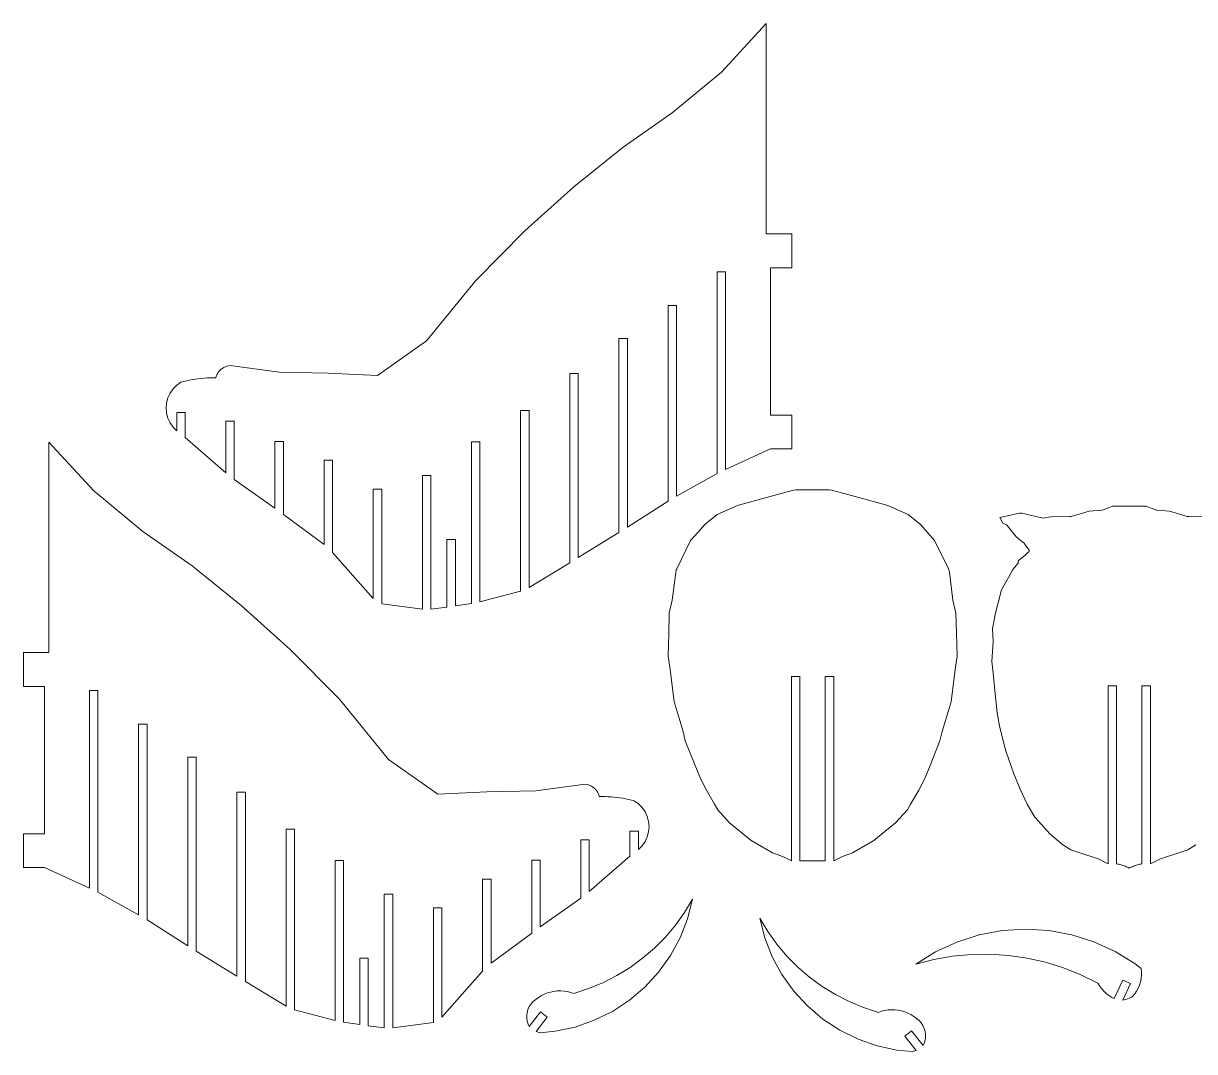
# Model space of a CAD drawing. Header units: millimetres. Extents: x -127 to 116, y -45 to 76.
# Drawn here: x -127.5 to -47.9, y 6.1 to 76 of the extents above; entities that cross this region are included whole.
import ezdxf

# ---------------------------------------------------------------- set-up
doc = ezdxf.new("R2010")
doc.units = ezdxf.units.MM
doc.header["$MEASUREMENT"] = 0

msp = doc.modelspace()

# ---------------------------------------------------------------- linework, layer by layer
at = {"lineweight": 5}
for points in [[(-80.0204, 72.6728), (-80.0204, 72.6728), (-76.969, 75.9891), (-76.969, 75.9891), (-76.969, 75.9891), (-76.969, 75.9891), (-76.969, 61.6858), (-76.969, 61.6858)], [(-76.3931, 61.6858), (-76.3931, 61.6858), (-75.2414, 61.6858), (-75.2414, 61.6858), (-75.2414, 61.6858), (-75.2414, 61.6858), (-75.2414, 59.3824), (-75.2414, 59.3824)], [(-80.3084, 45.3936), (-80.3084, 45.3936), (-83.0719, 43.8708), (-83.0719, 43.8708), (-83.0719, 43.8708), (-83.0719, 43.8708), (-83.0719, 56.8177), (-83.0719, 56.8177)], [(-83.6478, 43.5281), (-83.6478, 43.5281), (-86.4114, 41.7622), (-86.4114, 41.7622), (-86.4114, 41.7622), (-86.4114, 41.7622), (-86.4114, 54.5771), (-86.4114, 54.5771)], [(-113.5277, 52.7236), (-113.5277, 52.7236), (-113.4149, 52.7393), (-113.4149, 52.7393), (-113.4149, 52.7393), (-113.4149, 52.7393), (-110.0754, 52.2989), (-110.0754, 52.2989)], [(-114.7787, 51.8993), (-114.7787, 51.8993), (-114.5786, 51.9012), (-114.5786, 51.9012), (-114.5786, 51.9012), (-114.5786, 51.9012), (-114.3783, 51.898), (-114.3783, 51.898)], [(-86.9872, 41.4005), (-86.9872, 41.4005), (-89.7508, 39.6946), (-89.7508, 39.6946), (-89.7508, 39.6946), (-89.7508, 39.6946), (-89.7508, 52.2009), (-89.7508, 52.2009)], [(-90.3267, 39.3414), (-90.3267, 39.3414), (-93.0902, 37.6571), (-93.0902, 37.6571), (-93.0902, 37.6571), (-93.0902, 37.6571), (-93.0902, 49.6898), (-93.0902, 49.6898)], [(-76.681, 49.3731), (-76.681, 49.3731), (-75.2414, 49.3731), (-75.2414, 49.3731), (-75.2414, 49.3731), (-75.2414, 49.3731), (-75.2414, 47.0696), (-75.2414, 47.0696)], [(-117.0422, 48.3093), (-117.0422, 48.3093), (-117.2907, 48.5587), (-117.2907, 48.5587), (-117.2907, 48.5587), (-117.2907, 48.5587), (-117.4922, 48.8476), (-117.4922, 48.8476)], [(-113.7028, 48.9692), (-113.7028, 48.9692), (-113.7028, 45.4498), (-113.7028, 45.4498), (-113.7028, 45.4498), (-113.7028, 45.4498), (-116.4664, 47.8559), (-116.4664, 47.8559)], [(-122.6789, 44.2196), (-122.6789, 44.2196), (-125.7305, 47.536), (-125.7305, 47.536), (-125.7305, 47.536), (-125.7305, 47.536), (-125.7305, 33.2327), (-125.7305, 33.2327)], [(-110.3633, 47.5665), (-110.3633, 47.5665), (-110.3633, 43.0379), (-110.3633, 43.0379), (-110.3633, 43.0379), (-110.3633, 43.0379), (-113.127, 44.9953), (-113.127, 44.9953)], [(-93.6662, 37.4053), (-93.6662, 37.4053), (-96.4297, 36.6733), (-96.4297, 36.6733), (-96.4297, 36.6733), (-96.4297, 36.6733), (-96.4297, 47.5527), (-96.4297, 47.5527)], [(-107.0239, 46.2967), (-107.0239, 46.2967), (-107.0239, 40.5754), (-107.0239, 40.5754), (-107.0239, 40.5754), (-107.0239, 40.5754), (-109.7876, 42.6209), (-109.7876, 42.6209)], [(-103.6845, 44.3294), (-103.6845, 44.3294), (-103.6845, 36.9152), (-103.6845, 36.9152), (-103.6845, 36.9152), (-103.6845, 36.9152), (-106.448, 40.037), (-106.448, 40.037)], [(-100.345, 36.1788), (-100.345, 36.1788), (-103.1086, 36.551), (-103.1086, 36.551), (-103.1086, 36.551), (-103.1086, 36.551), (-103.1086, 44.3294), (-103.1086, 44.3294)], [(-60.8972, 42.0339), (-60.8972, 42.0339), (-61.1029, 42.4195), (-61.1029, 42.4195), (-61.1029, 42.4195), (-61.1029, 42.4195), (-59.7642, 42.709), (-59.7642, 42.709)], [(-98.6753, 40.9055), (-98.6753, 40.9055), (-98.6753, 36.329), (-98.6753, 36.329), (-98.6753, 36.329), (-98.6753, 36.329), (-99.7692, 36.1793), (-99.7692, 36.1793)], [(-98.0994, 40.9055), (-98.0994, 40.9055), (-98.3874, 40.9055), (-98.3874, 40.9055), (-98.3874, 40.9055), (-98.3874, 40.9055), (-98.6753, 40.9055), (-98.6753, 40.9055)], [(-97.0056, 36.5576), (-97.0056, 36.5576), (-98.0994, 36.4077), (-98.0994, 36.4077), (-98.0994, 36.4077), (-98.0994, 36.4077), (-98.0994, 40.9055), (-98.0994, 40.9055)], [(-64.0808, 35.9176), (-64.0808, 35.9176), (-64.0433, 34.5179), (-64.0433, 34.5179), (-64.0433, 34.5179), (-64.0433, 34.5179), (-64.002, 32.9771), (-64.002, 32.9771)], [(-61.5427, 33.9574), (-61.5427, 33.9574), (-61.5869, 34.8668), (-61.5869, 34.8668), (-61.5869, 34.8668), (-61.5869, 34.8668), (-61.384, 35.9205), (-61.384, 35.9205)], [(-83.5244, 32.2493), (-83.5244, 32.2493), (-83.641, 32.9771), (-83.641, 32.9771), (-83.641, 32.9771), (-83.641, 32.9771), (-83.5997, 34.5179), (-83.5997, 34.5179)], [(-61.5503, 31.8634), (-61.5503, 31.8634), (-61.6332, 32.6358), (-61.6332, 32.6358), (-61.6332, 32.6358), (-61.6332, 32.6358), (-61.5427, 33.9574), (-61.5427, 33.9574)], [(-126.3063, 33.2327), (-126.3063, 33.2327), (-127.458, 33.2327), (-127.458, 33.2327), (-127.458, 33.2327), (-127.458, 33.2327), (-127.458, 30.9291), (-127.458, 30.9291)], [(-122.391, 16.9405), (-122.391, 16.9405), (-119.6273, 15.4177), (-119.6273, 15.4177), (-119.6273, 15.4177), (-119.6273, 15.4177), (-119.6275, 28.3645), (-119.6275, 28.3645)], [(-119.0516, 15.075), (-119.0516, 15.075), (-116.2881, 13.3091), (-116.2881, 13.3091), (-116.2881, 13.3091), (-116.2881, 13.3091), (-116.2881, 26.124), (-116.2881, 26.124)], [(-89.1716, 24.2703), (-89.1716, 24.2703), (-89.2846, 24.2862), (-89.2846, 24.2862), (-89.2846, 24.2862), (-89.2846, 24.2862), (-92.624, 23.8458), (-92.624, 23.8458)], [(-115.7121, 12.9474), (-115.7121, 12.9474), (-112.9485, 11.2415), (-112.9485, 11.2415), (-112.9485, 11.2415), (-112.9485, 11.2415), (-112.9486, 23.7477), (-112.9486, 23.7477)], [(-87.9206, 23.4462), (-87.9206, 23.4462), (-88.1209, 23.4481), (-88.1209, 23.4481), (-88.1209, 23.4481), (-88.1209, 23.4481), (-88.321, 23.4448), (-88.321, 23.4448)], [(-126.0183, 20.9198), (-126.0183, 20.9198), (-127.458, 20.9198), (-127.458, 20.9198), (-127.458, 20.9198), (-127.458, 20.9198), (-127.458, 18.6164), (-127.458, 18.6164)], [(-112.3726, 10.8883), (-112.3726, 10.8883), (-109.6091, 9.204), (-109.6091, 9.204), (-109.6091, 9.204), (-109.6091, 9.204), (-109.6091, 21.2367), (-109.6091, 21.2367)], [(-88.9966, 20.5161), (-88.9966, 20.5161), (-88.9966, 16.9967), (-88.9966, 16.9967), (-88.9966, 16.9967), (-88.9966, 16.9967), (-86.233, 19.4028), (-86.233, 19.4028)], [(-85.6572, 19.8561), (-85.6572, 19.8561), (-85.4087, 20.1056), (-85.4087, 20.1056), (-85.4087, 20.1056), (-85.4087, 20.1056), (-85.2073, 20.3945), (-85.2073, 20.3945)], [(-92.336, 19.1133), (-92.336, 19.1133), (-92.336, 14.5848), (-92.336, 14.5848), (-92.336, 14.5848), (-92.336, 14.5848), (-89.5725, 16.542), (-89.5725, 16.542)], [(-109.0332, 8.9522), (-109.0332, 8.9522), (-106.2697, 8.2202), (-106.2697, 8.2202), (-106.2697, 8.2202), (-106.2697, 8.2202), (-106.2697, 19.0996), (-106.2697, 19.0996)], [(-95.6755, 17.8436), (-95.6755, 17.8436), (-95.6754, 12.1222), (-95.6754, 12.1222), (-95.6754, 12.1222), (-95.6754, 12.1222), (-92.9119, 14.1677), (-92.9119, 14.1677)], [(-82.3254, 15.1278), (-82.3254, 15.1278), (-81.9815, 16.4624), (-81.9815, 16.4624), (-81.9815, 16.4624), (-81.9815, 16.4624), (-82.5289, 15.5586), (-82.5289, 15.5586)], [(-102.3544, 7.7255), (-102.3544, 7.7255), (-99.5907, 8.0979), (-99.5907, 8.0979), (-99.5907, 8.0979), (-99.5907, 8.0979), (-99.5907, 15.8763), (-99.5907, 15.8763)], [(-99.015, 15.8763), (-99.015, 15.8763), (-99.015, 8.462), (-99.015, 8.462), (-99.015, 8.462), (-99.015, 8.462), (-96.2513, 11.5839), (-96.2513, 11.5839)], [(-77.0709, 13.8437), (-77.0709, 13.8437), (-77.4148, 15.1785), (-77.4148, 15.1785), (-77.4148, 15.1785), (-77.4148, 15.1785), (-76.8674, 14.2747), (-76.8674, 14.2747)], [(-60.9439, 14.333), (-60.9439, 14.333), (-62.505, 14.039), (-62.505, 14.039), (-62.505, 14.039), (-62.505, 14.039), (-64.0184, 13.5561), (-64.0184, 13.5561)], [(-105.6938, 8.1043), (-105.6938, 8.1043), (-104.5999, 7.9546), (-104.5999, 7.9546), (-104.5999, 7.9546), (-104.5999, 7.9546), (-104.5999, 12.4524), (-104.5999, 12.4524)], [(-104.5999, 12.4524), (-104.5999, 12.4524), (-104.312, 12.4524), (-104.312, 12.4524), (-104.312, 12.4524), (-104.312, 12.4524), (-104.0241, 12.4524), (-104.0241, 12.4524)], [(-104.0241, 12.4524), (-104.0241, 12.4524), (-104.0241, 7.8759), (-104.0241, 7.8759), (-104.0241, 7.8759), (-104.0241, 7.8759), (-102.9302, 7.7262), (-102.9302, 7.7262)], [(-91.4, 10.2079), (-91.4, 10.2079), (-91.6243, 10.1621), (-91.6243, 10.1621), (-91.6243, 10.1621), (-91.6243, 10.1621), (-91.844, 10.0965), (-91.844, 10.0965)], [(-53.4925, 9.7949), (-53.4925, 9.7949), (-53.3826, 9.7359), (-53.3826, 9.7359), (-53.3826, 9.7359), (-53.3826, 9.7359), (-53.3249, 9.7119), (-53.3249, 9.7119)], [(-52.653, 9.6282), (-52.653, 9.6282), (-52.5307, 9.6529), (-52.5307, 9.6529), (-52.5307, 9.6529), (-52.5307, 9.6529), (-52.4115, 9.6894), (-52.4115, 9.6894)], [(-93.1302, 7.9064), (-93.1302, 7.9064), (-93.0807, 7.8153), (-93.0807, 7.8153), (-93.0807, 7.8153), (-93.0807, 7.8153), (-92.3059, 8.8092), (-92.3059, 8.8092)], [(-67.9965, 8.9241), (-67.9965, 8.9241), (-67.772, 8.8781), (-67.772, 8.8781), (-67.772, 8.8781), (-67.772, 8.8781), (-67.5525, 8.8126), (-67.5525, 8.8126)], [(-91.3101, 7.4936), (-91.3101, 7.4936), (-89.9629, 7.7848), (-89.9629, 7.7848), (-89.9629, 7.7848), (-89.9629, 7.7848), (-88.6616, 8.2389), (-88.6616, 8.2389)], [(-66.2659, 6.6225), (-66.2659, 6.6225), (-66.3156, 6.5314), (-66.3156, 6.5314), (-66.3156, 6.5314), (-66.3156, 6.5314), (-67.0904, 7.5253), (-67.0904, 7.5253)], [(-68.0862, 6.2096), (-68.0862, 6.2096), (-69.4335, 6.5009), (-69.4335, 6.5009), (-69.4335, 6.5009), (-69.4335, 6.5009), (-70.7348, 6.9549), (-70.7348, 6.9549)]]:
    msp.add_open_spline(points, degree=3, knots=[0, 0, 0, 0, 0.5, 0.5, 0.5, 0.5, 1, 1, 1, 1], dxfattribs=at)
for points in [[(-83.3598, 69.9232), (-83.3598, 69.9232), (-80.0204, 72.6728), (-80.0204, 72.6728)], [(-86.6993, 67.5761), (-86.6993, 67.5761), (-83.3598, 69.9232), (-83.3598, 69.9232)], [(-90.0388, 64.8849), (-90.0388, 64.8849), (-86.6993, 67.5761), (-86.6993, 67.5761)], [(-93.3782, 61.8979), (-93.3782, 61.8979), (-90.0388, 64.8849), (-90.0388, 64.8849)], [(-96.7176, 58.5085), (-96.7176, 58.5085), (-93.3782, 61.8979), (-93.3782, 61.8979)], [(-76.969, 61.6858), (-76.969, 61.6858), (-76.3931, 61.6858), (-76.3931, 61.6858)], [(-79.7325, 59.1126), (-79.7325, 59.1126), (-80.3084, 59.1126), (-80.3084, 59.1126)], [(-80.3084, 59.1126), (-80.3084, 59.1126), (-80.3084, 45.3936), (-80.3084, 45.3936)], [(-79.7325, 45.6831), (-79.7325, 45.6831), (-79.7325, 59.1126), (-79.7325, 59.1126)], [(-76.681, 59.3824), (-76.681, 59.3824), (-76.681, 49.3731), (-76.681, 49.3731)], [(-75.2414, 59.3824), (-75.2414, 59.3824), (-76.681, 59.3824), (-76.681, 59.3824)], [(-100.057, 54.4077), (-100.057, 54.4077), (-96.7176, 58.5085), (-96.7176, 58.5085)], [(-83.0719, 56.8177), (-83.0719, 56.8177), (-83.6478, 56.8177), (-83.6478, 56.8177)], [(-83.6478, 56.8177), (-83.6478, 56.8177), (-83.6478, 43.5281), (-83.6478, 43.5281)], [(-103.3966, 52.0689), (-103.3966, 52.0689), (-100.057, 54.4077), (-100.057, 54.4077)], [(-86.4114, 54.5771), (-86.4114, 54.5771), (-86.9872, 54.5771), (-86.9872, 54.5771)], [(-86.9872, 54.5771), (-86.9872, 54.5771), (-86.9872, 41.4005), (-86.9872, 41.4005)], [(-114.0338, 52.4758), (-114.0338, 52.4758), (-113.9442, 52.5461), (-113.9442, 52.5461)], [(-113.9442, 52.5461), (-113.9442, 52.5461), (-113.8475, 52.6066), (-113.8475, 52.6066)], [(-113.8475, 52.6066), (-113.8475, 52.6066), (-113.7452, 52.6568), (-113.7452, 52.6568)], [(-113.7452, 52.6568), (-113.7452, 52.6568), (-113.6382, 52.6959), (-113.6382, 52.6959)], [(-113.6382, 52.6959), (-113.6382, 52.6959), (-113.5277, 52.7236), (-113.5277, 52.7236)], [(-116.3659, 51.7061), (-116.3659, 51.7061), (-116.1701, 51.7474), (-116.1701, 51.7474)], [(-116.1701, 51.7474), (-116.1701, 51.7474), (-115.9733, 51.7839), (-115.9733, 51.7839)], [(-115.9733, 51.7839), (-115.9733, 51.7839), (-115.7755, 51.8155), (-115.7755, 51.8155)], [(-115.7755, 51.8155), (-115.7755, 51.8155), (-115.5772, 51.8421), (-115.5772, 51.8421)], [(-115.5772, 51.8421), (-115.5772, 51.8421), (-115.3782, 51.8639), (-115.3782, 51.8639)], [(-115.3782, 51.8639), (-115.3782, 51.8639), (-115.1787, 51.8806), (-115.1787, 51.8806)], [(-115.1787, 51.8806), (-115.1787, 51.8806), (-114.9788, 51.8925), (-114.9788, 51.8925)], [(-114.9788, 51.8925), (-114.9788, 51.8925), (-114.7787, 51.8993), (-114.7787, 51.8993)], [(-114.3783, 51.898), (-114.3783, 51.898), (-114.3475, 52.0077), (-114.3475, 52.0077)], [(-114.3475, 52.0077), (-114.3475, 52.0077), (-114.3051, 52.1135), (-114.3051, 52.1135)], [(-114.3051, 52.1135), (-114.3051, 52.1135), (-114.2521, 52.2142), (-114.2521, 52.2142)], [(-114.2521, 52.2142), (-114.2521, 52.2142), (-114.1886, 52.309), (-114.1886, 52.309)], [(-114.1886, 52.309), (-114.1886, 52.309), (-114.1156, 52.3964), (-114.1156, 52.3964)], [(-114.1156, 52.3964), (-114.1156, 52.3964), (-114.0338, 52.4758), (-114.0338, 52.4758)], [(-110.0754, 52.2989), (-110.0754, 52.2989), (-106.736, 52.2311), (-106.736, 52.2311)], [(-106.736, 52.2311), (-106.736, 52.2311), (-103.3966, 52.0689), (-103.3966, 52.0689)], [(-90.3266, 52.2009), (-90.3266, 52.2009), (-90.3267, 39.3414), (-90.3267, 39.3414)], [(-89.7508, 52.2009), (-89.7508, 52.2009), (-90.3266, 52.2009), (-90.3266, 52.2009)], [(-117.4922, 50.8679), (-117.4922, 50.8679), (-117.2907, 51.1566), (-117.2907, 51.1566)], [(-117.2907, 51.1566), (-117.2907, 51.1566), (-117.0422, 51.406), (-117.0422, 51.406)], [(-117.0422, 51.406), (-117.0422, 51.406), (-116.7543, 51.6088), (-116.7543, 51.6088)], [(-116.7543, 51.6088), (-116.7543, 51.6088), (-116.5606, 51.6598), (-116.5606, 51.6598)], [(-116.5606, 51.6598), (-116.5606, 51.6598), (-116.3659, 51.7061), (-116.3659, 51.7061)], [(-117.762, 49.8578), (-117.762, 49.8578), (-117.7315, 50.2085), (-117.7315, 50.2085)], [(-117.7315, 50.2085), (-117.7315, 50.2085), (-117.6405, 50.5486), (-117.6405, 50.5486)], [(-117.6405, 50.5486), (-117.6405, 50.5486), (-117.4922, 50.8679), (-117.4922, 50.8679)], [(-117.7315, 49.5069), (-117.7315, 49.5069), (-117.762, 49.8578), (-117.762, 49.8578)], [(-117.6405, 49.1668), (-117.6405, 49.1668), (-117.7315, 49.5069), (-117.7315, 49.5069)], [(-116.4664, 49.5474), (-116.4664, 49.5474), (-117.0423, 49.5474), (-117.0423, 49.5474)], [(-117.0423, 49.5474), (-117.0423, 49.5474), (-117.0422, 48.3093), (-117.0422, 48.3093)], [(-116.4664, 47.8559), (-116.4664, 47.8559), (-116.4664, 49.5474), (-116.4664, 49.5474)], [(-93.6662, 49.6898), (-93.6662, 49.6898), (-93.6662, 37.4053), (-93.6662, 37.4053)], [(-93.0902, 49.6898), (-93.0902, 49.6898), (-93.6662, 49.6898), (-93.6662, 49.6898)], [(-117.4922, 48.8476), (-117.4922, 48.8476), (-117.6405, 49.1668), (-117.6405, 49.1668)], [(-113.127, 48.9692), (-113.127, 48.9692), (-113.7028, 48.9692), (-113.7028, 48.9692)], [(-113.127, 44.9953), (-113.127, 44.9953), (-113.127, 48.9692), (-113.127, 48.9692)], [(-109.7876, 47.5665), (-109.7876, 47.5665), (-110.3633, 47.5665), (-110.3633, 47.5665)], [(-109.7876, 42.6209), (-109.7876, 42.6209), (-109.7876, 47.5665), (-109.7876, 47.5665)], [(-97.0056, 47.5527), (-97.0056, 47.5527), (-97.0056, 36.5576), (-97.0056, 36.5576)], [(-96.4297, 47.5527), (-96.4297, 47.5527), (-97.0056, 47.5527), (-97.0056, 47.5527)], [(-76.681, 47.0696), (-76.681, 47.0696), (-79.7325, 45.6831), (-79.7325, 45.6831)], [(-75.2414, 47.0696), (-75.2414, 47.0696), (-76.681, 47.0696), (-76.681, 47.0696)], [(-106.448, 46.2967), (-106.448, 46.2967), (-107.0239, 46.2967), (-107.0239, 46.2967)], [(-106.448, 40.037), (-106.448, 40.037), (-106.448, 46.2967), (-106.448, 46.2967)], [(-100.345, 45.2738), (-100.345, 45.2738), (-100.345, 36.1788), (-100.345, 36.1788)], [(-99.7692, 45.2738), (-99.7692, 45.2738), (-100.345, 45.2738), (-100.345, 45.2738)], [(-99.7692, 36.1793), (-99.7692, 36.1793), (-99.7692, 45.2738), (-99.7692, 45.2738)], [(-119.3395, 41.47), (-119.3395, 41.47), (-122.6789, 44.2196), (-122.6789, 44.2196)], [(-103.1086, 44.3294), (-103.1086, 44.3294), (-103.6845, 44.3294), (-103.6845, 44.3294)], [(-78.8682, 43.2568), (-78.8682, 43.2568), (-75.9585, 44.0368), (-75.9585, 44.0368)], [(-75.9585, 44.0368), (-75.9585, 44.0368), (-75.1141, 44.2623), (-75.1141, 44.2623)], [(-75.1141, 44.2623), (-75.1141, 44.2623), (-74.9698, 44.3009), (-74.9698, 44.3009)], [(-74.9698, 44.3009), (-74.9698, 44.3009), (-72.6732, 44.3009), (-72.6732, 44.3009)], [(-72.6732, 44.3009), (-72.6732, 44.3009), (-72.5289, 44.2623), (-72.5289, 44.2623)], [(-72.5289, 44.2623), (-72.5289, 44.2623), (-71.6844, 44.0368), (-71.6844, 44.0368)], [(-71.6844, 44.0368), (-71.6844, 44.0368), (-68.7748, 43.2568), (-68.7748, 43.2568)], [(-80.3091, 42.615), (-80.3091, 42.615), (-78.9344, 43.2372), (-78.9344, 43.2372)], [(-78.9344, 43.2372), (-78.9344, 43.2372), (-78.8682, 43.2568), (-78.8682, 43.2568)], [(-68.7748, 43.2568), (-68.7748, 43.2568), (-68.7086, 43.2372), (-68.7086, 43.2372)], [(-68.7086, 43.2372), (-68.7086, 43.2372), (-67.3338, 42.615), (-67.3338, 42.615)], [(-54.0795, 42.9316), (-54.0795, 42.9316), (-53.7831, 43.0451), (-53.7831, 43.0451)], [(-53.7831, 43.0451), (-53.7831, 43.0451), (-53.4431, 43.1753), (-53.4431, 43.1753)], [(-53.4431, 43.1753), (-53.4431, 43.1753), (-51.1465, 43.1753), (-51.1465, 43.1753)], [(-51.1465, 43.1753), (-51.1465, 43.1753), (-50.8064, 43.0451), (-50.8064, 43.0451)], [(-50.8064, 43.0451), (-50.8064, 43.0451), (-50.5101, 42.9316), (-50.5101, 42.9316)], [(-81.1303, 41.9572), (-81.1303, 41.9572), (-80.3091, 42.615), (-80.3091, 42.615)], [(-67.3338, 42.615), (-67.3338, 42.615), (-66.5127, 41.9572), (-66.5127, 41.9572)], [(-59.7642, 42.709), (-59.7642, 42.709), (-59.604, 42.7156), (-59.604, 42.7156)], [(-59.604, 42.7156), (-59.604, 42.7156), (-58.1501, 42.3553), (-58.1501, 42.3553)], [(-58.1501, 42.3553), (-58.1501, 42.3553), (-57.7854, 42.4251), (-57.7854, 42.4251)], [(-57.7854, 42.4251), (-57.7854, 42.4251), (-57.6126, 42.4592), (-57.6126, 42.4592)], [(-57.6126, 42.4592), (-57.6126, 42.4592), (-56.3568, 42.4839), (-56.3568, 42.4839)], [(-56.3568, 42.4839), (-56.3568, 42.4839), (-56.2365, 42.4853), (-56.2365, 42.4853)], [(-56.2365, 42.4853), (-56.2365, 42.4853), (-55.029, 42.8364), (-55.029, 42.8364)], [(-55.029, 42.8364), (-55.029, 42.8364), (-54.1946, 42.9124), (-54.1946, 42.9124)], [(-54.1946, 42.9124), (-54.1946, 42.9124), (-54.1316, 42.9182), (-54.1316, 42.9182)], [(-54.1316, 42.9182), (-54.1316, 42.9182), (-54.0795, 42.9316), (-54.0795, 42.9316)], [(-50.5101, 42.9316), (-50.5101, 42.9316), (-50.458, 42.9182), (-50.458, 42.9182)], [(-50.458, 42.9182), (-50.458, 42.9182), (-50.3951, 42.9124), (-50.3951, 42.9124)], [(-50.3951, 42.9124), (-50.3951, 42.9124), (-49.5606, 42.8364), (-49.5606, 42.8364)], [(-49.5606, 42.8364), (-49.5606, 42.8364), (-48.353, 42.4853), (-48.353, 42.4853)], [(-48.353, 42.4853), (-48.353, 42.4853), (-48.2327, 42.4839), (-48.2327, 42.4839)], [(-48.2327, 42.4839), (-48.2327, 42.4839), (-46.977, 42.4592), (-46.977, 42.4592)], [(-116.0001, 39.123), (-116.0001, 39.123), (-119.3395, 41.47), (-119.3395, 41.47)], [(-82.1168, 40.8414), (-82.1168, 40.8414), (-81.6252, 41.3974), (-81.6252, 41.3974)], [(-81.6252, 41.3974), (-81.6252, 41.3974), (-81.1303, 41.9572), (-81.1303, 41.9572)], [(-66.5127, 41.9572), (-66.5127, 41.9572), (-66.0178, 41.3974), (-66.0178, 41.3974)], [(-66.0178, 41.3974), (-66.0178, 41.3974), (-65.5262, 40.8414), (-65.5262, 40.8414)], [(-60.6413, 41.9129), (-60.6413, 41.9129), (-60.8972, 42.0339), (-60.8972, 42.0339)], [(-60.5889, 41.8693), (-60.5889, 41.8693), (-60.6413, 41.9129), (-60.6413, 41.9129)], [(-59.9513, 41.0777), (-59.9513, 41.0777), (-60.5889, 41.8693), (-60.5889, 41.8693)], [(-83.0594, 38.9229), (-83.0594, 38.9229), (-82.1168, 40.8414), (-82.1168, 40.8414)], [(-65.5262, 40.8414), (-65.5262, 40.8414), (-64.5836, 38.9229), (-64.5836, 38.9229)], [(-59.4421, 40.6568), (-59.4421, 40.6568), (-59.9513, 41.0777), (-59.9513, 41.0777)], [(-59.3474, 40.531), (-59.3474, 40.531), (-59.4421, 40.6568), (-59.4421, 40.6568)], [(-59.8397, 39.4771), (-59.8397, 39.4771), (-59.3845, 39.8482), (-59.3845, 39.8482)], [(-59.3845, 39.8482), (-59.3845, 39.8482), (-59.2265, 39.9921), (-59.2265, 39.9921)], [(-59.0926, 40.1925), (-59.0926, 40.1925), (-59.3474, 40.531), (-59.3474, 40.531)], [(-59.2265, 39.9921), (-59.2265, 39.9921), (-59.1123, 40.0961), (-59.1123, 40.0961)], [(-59.1123, 40.0961), (-59.1123, 40.0961), (-59.0926, 40.1925), (-59.0926, 40.1925)], [(-112.6606, 36.4318), (-112.6606, 36.4318), (-116.0001, 39.123), (-116.0001, 39.123)], [(-60.2065, 38.8864), (-60.2065, 38.8864), (-59.8448, 39.3057), (-59.8448, 39.3057)], [(-59.8448, 39.3057), (-59.8448, 39.3057), (-59.8397, 39.4771), (-59.8397, 39.4771)], [(-83.3566, 36.7893), (-83.3566, 36.7893), (-83.1236, 38.6798), (-83.1236, 38.6798)], [(-83.1236, 38.6798), (-83.1236, 38.6798), (-83.0912, 38.8477), (-83.0912, 38.8477)], [(-83.0912, 38.8477), (-83.0912, 38.8477), (-83.0594, 38.9229), (-83.0594, 38.9229)], [(-64.5836, 38.9229), (-64.5836, 38.9229), (-64.5518, 38.8477), (-64.5518, 38.8477)], [(-64.5518, 38.8477), (-64.5518, 38.8477), (-64.5194, 38.6798), (-64.5194, 38.6798)], [(-64.5194, 38.6798), (-64.5194, 38.6798), (-64.2863, 36.7893), (-64.2863, 36.7893)], [(-60.9742, 37.4881), (-60.9742, 37.4881), (-60.5087, 38.336), (-60.5087, 38.336)], [(-60.5087, 38.336), (-60.5087, 38.336), (-60.2065, 38.8864), (-60.2065, 38.8864)], [(-61.384, 35.9205), (-61.384, 35.9205), (-60.9742, 37.4881), (-60.9742, 37.4881)], [(-83.5622, 35.9176), (-83.5622, 35.9176), (-83.3566, 36.7893), (-83.3566, 36.7893)], [(-64.2863, 36.7893), (-64.2863, 36.7893), (-64.0808, 35.9176), (-64.0808, 35.9176)], [(-109.3212, 33.4448), (-109.3212, 33.4448), (-112.6606, 36.4318), (-112.6606, 36.4318)], [(-83.5997, 34.5179), (-83.5997, 34.5179), (-83.5622, 35.9176), (-83.5622, 35.9176)], [(-105.9817, 30.0554), (-105.9817, 30.0554), (-109.3212, 33.4448), (-109.3212, 33.4448)], [(-125.7305, 33.2327), (-125.7305, 33.2327), (-126.3063, 33.2327), (-126.3063, 33.2327)], [(-64.002, 32.9771), (-64.002, 32.9771), (-64.1186, 32.2493), (-64.1186, 32.2493)], [(-83.2318, 29.9103), (-83.2318, 29.9103), (-83.5244, 32.2493), (-83.5244, 32.2493)], [(-64.1186, 32.2493), (-64.1186, 32.2493), (-64.4112, 29.9103), (-64.4112, 29.9103)], [(-61.4513, 30.8775), (-61.4513, 30.8775), (-61.5503, 31.8634), (-61.5503, 31.8634)], [(-74.6818, 31.6168), (-74.6818, 31.6168), (-75.2577, 31.6168), (-75.2577, 31.6168)], [(-75.2577, 31.6168), (-75.2577, 31.6168), (-75.2577, 19.0744), (-75.2577, 19.0744)], [(-74.6818, 19.0744), (-74.6818, 19.0744), (-74.6818, 31.6168), (-74.6818, 31.6168)], [(-72.3852, 31.6168), (-72.3852, 31.6168), (-72.9612, 31.6168), (-72.9612, 31.6168)], [(-72.9612, 31.6168), (-72.9612, 31.6168), (-72.9612, 19.0744), (-72.9612, 19.0744)], [(-72.3852, 19.0744), (-72.3852, 19.0744), (-72.3852, 31.6168), (-72.3852, 31.6168)], [(-127.458, 30.9291), (-127.458, 30.9291), (-126.0183, 30.9291), (-126.0183, 30.9291)], [(-126.0183, 30.9291), (-126.0183, 30.9291), (-126.0183, 20.9198), (-126.0183, 20.9198)], [(-122.9669, 17.23), (-122.9669, 17.23), (-122.9669, 30.6595), (-122.9669, 30.6595)], [(-122.9669, 30.6595), (-122.9669, 30.6595), (-122.391, 30.6595), (-122.391, 30.6595)], [(-122.391, 30.6595), (-122.391, 30.6595), (-122.391, 16.9405), (-122.391, 16.9405)], [(-61.2771, 29.1394), (-61.2771, 29.1394), (-61.4513, 30.8775), (-61.4513, 30.8775)], [(-53.7311, 30.9672), (-53.7311, 30.9672), (-53.7311, 18.8708), (-53.7311, 18.8708)], [(-53.1552, 30.9672), (-53.1552, 30.9672), (-53.7311, 30.9672), (-53.7311, 30.9672)], [(-53.1552, 18.8708), (-53.1552, 18.8708), (-53.1552, 30.9672), (-53.1552, 30.9672)], [(-50.8586, 30.9672), (-50.8586, 30.9672), (-51.4344, 30.9672), (-51.4344, 30.9672)], [(-51.4344, 30.9672), (-51.4344, 30.9672), (-51.4344, 18.8708), (-51.4344, 18.8708)], [(-50.8586, 18.8708), (-50.8586, 18.8708), (-50.8586, 30.9672), (-50.8586, 30.9672)], [(-102.6423, 25.9545), (-102.6423, 25.9545), (-105.9817, 30.0554), (-105.9817, 30.0554)], [(-83.2099, 29.8244), (-83.2099, 29.8244), (-83.2318, 29.9103), (-83.2318, 29.9103)], [(-83.15, 29.5912), (-83.15, 29.5912), (-83.2099, 29.8244), (-83.2099, 29.8244)], [(-82.6269, 27.8574), (-82.6269, 27.8574), (-83.15, 29.5912), (-83.15, 29.5912)], [(-64.493, 29.5912), (-64.493, 29.5912), (-65.0161, 27.8574), (-65.0161, 27.8574)], [(-64.4331, 29.8244), (-64.4331, 29.8244), (-64.493, 29.5912), (-64.493, 29.5912)], [(-64.4112, 29.9103), (-64.4112, 29.9103), (-64.4331, 29.8244), (-64.4331, 29.8244)], [(-61.225, 28.8822), (-61.225, 28.8822), (-61.2771, 29.1394), (-61.2771, 29.1394)], [(-61.1231, 28.2479), (-61.1231, 28.2479), (-61.225, 28.8822), (-61.225, 28.8822)], [(-119.6275, 28.3645), (-119.6275, 28.3645), (-119.0516, 28.3645), (-119.0516, 28.3645)], [(-119.0516, 28.3645), (-119.0516, 28.3645), (-119.0516, 15.075), (-119.0516, 15.075)], [(-60.7931, 26.9604), (-60.7931, 26.9604), (-61.1231, 28.2479), (-61.1231, 28.2479)], [(-82.4768, 27.2328), (-82.4768, 27.2328), (-82.6269, 27.8574), (-82.6269, 27.8574)], [(-81.8044, 25.5598), (-81.8044, 25.5598), (-82.4768, 27.2328), (-82.4768, 27.2328)], [(-65.1663, 27.2328), (-65.1663, 27.2328), (-65.8385, 25.5598), (-65.8385, 25.5598)], [(-65.0161, 27.8574), (-65.0161, 27.8574), (-65.1663, 27.2328), (-65.1663, 27.2328)], [(-60.6717, 26.4863), (-60.6717, 26.4863), (-60.7931, 26.9604), (-60.7931, 26.9604)], [(-60.1507, 25.0023), (-60.1507, 25.0023), (-60.6717, 26.4863), (-60.6717, 26.4863)], [(-116.2881, 26.124), (-116.2881, 26.124), (-115.7121, 26.124), (-115.7121, 26.124)], [(-115.7121, 26.124), (-115.7121, 26.124), (-115.7121, 12.9474), (-115.7121, 12.9474)], [(-99.3029, 23.6157), (-99.3029, 23.6157), (-102.6423, 25.9545), (-102.6423, 25.9545)], [(-81.4479, 24.6725), (-81.4479, 24.6725), (-81.8044, 25.5598), (-81.8044, 25.5598)], [(-65.8385, 25.5598), (-65.8385, 25.5598), (-66.195, 24.6725), (-66.195, 24.6725)], [(-59.7212, 23.9431), (-59.7212, 23.9431), (-60.1507, 25.0023), (-60.1507, 25.0023)], [(-89.0611, 24.2428), (-89.0611, 24.2428), (-89.1716, 24.2703), (-89.1716, 24.2703)], [(-88.9541, 24.2037), (-88.9541, 24.2037), (-89.0611, 24.2428), (-89.0611, 24.2428)], [(-88.8518, 24.1535), (-88.8518, 24.1535), (-88.9541, 24.2037), (-88.9541, 24.2037)], [(-88.7551, 24.093), (-88.7551, 24.093), (-88.8518, 24.1535), (-88.8518, 24.1535)], [(-88.6655, 24.0226), (-88.6655, 24.0226), (-88.7551, 24.093), (-88.7551, 24.093)], [(-88.5838, 23.9433), (-88.5838, 23.9433), (-88.6655, 24.0226), (-88.6655, 24.0226)], [(-88.5108, 23.8559), (-88.5108, 23.8559), (-88.5838, 23.9433), (-88.5838, 23.9433)], [(-81.0417, 23.8772), (-81.0417, 23.8772), (-81.4479, 24.6725), (-81.4479, 24.6725)], [(-66.195, 24.6725), (-66.195, 24.6725), (-66.6012, 23.8772), (-66.6012, 23.8772)], [(-59.2272, 22.931), (-59.2272, 22.931), (-59.7212, 23.9431), (-59.7212, 23.9431)], [(-112.9486, 23.7477), (-112.9486, 23.7477), (-112.3727, 23.7477), (-112.3727, 23.7477)], [(-112.3727, 23.7477), (-112.3727, 23.7477), (-112.3726, 10.8883), (-112.3726, 10.8883)], [(-95.9634, 23.778), (-95.9634, 23.778), (-99.3029, 23.6157), (-99.3029, 23.6157)], [(-92.624, 23.8458), (-92.624, 23.8458), (-95.9634, 23.778), (-95.9634, 23.778)], [(-88.4473, 23.7611), (-88.4473, 23.7611), (-88.5108, 23.8559), (-88.5108, 23.8559)], [(-88.3942, 23.6604), (-88.3942, 23.6604), (-88.4473, 23.7611), (-88.4473, 23.7611)], [(-88.3519, 23.5546), (-88.3519, 23.5546), (-88.3942, 23.6604), (-88.3942, 23.6604)], [(-88.321, 23.4448), (-88.321, 23.4448), (-88.3519, 23.5546), (-88.3519, 23.5546)], [(-87.7206, 23.4392), (-87.7206, 23.4392), (-87.9206, 23.4462), (-87.9206, 23.4462)], [(-87.5208, 23.4275), (-87.5208, 23.4275), (-87.7206, 23.4392), (-87.7206, 23.4392)], [(-87.3213, 23.4106), (-87.3213, 23.4106), (-87.5208, 23.4275), (-87.5208, 23.4275)], [(-87.1222, 23.389), (-87.1222, 23.389), (-87.3213, 23.4106), (-87.3213, 23.4106)], [(-86.9238, 23.3624), (-86.9238, 23.3624), (-87.1222, 23.389), (-87.1222, 23.389)], [(-86.7261, 23.3307), (-86.7261, 23.3307), (-86.9238, 23.3624), (-86.9238, 23.3624)], [(-86.5294, 23.2942), (-86.5294, 23.2942), (-86.7261, 23.3307), (-86.7261, 23.3307)], [(-86.3334, 23.253), (-86.3334, 23.253), (-86.5294, 23.2942), (-86.5294, 23.2942)], [(-86.1386, 23.2067), (-86.1386, 23.2067), (-86.3334, 23.253), (-86.3334, 23.253)], [(-85.945, 23.1556), (-85.945, 23.1556), (-86.1386, 23.2067), (-86.1386, 23.2067)], [(-85.6572, 22.9529), (-85.6572, 22.9529), (-85.945, 23.1556), (-85.945, 23.1556)], [(-80.4827, 22.9263), (-80.4827, 22.9263), (-81.0417, 23.8772), (-81.0417, 23.8772)], [(-66.6012, 23.8772), (-66.6012, 23.8772), (-67.1603, 22.9263), (-67.1603, 22.9263)], [(-85.4088, 22.7035), (-85.4088, 22.7035), (-85.6572, 22.9529), (-85.6572, 22.9529)], [(-85.2073, 22.4147), (-85.2073, 22.4147), (-85.4088, 22.7035), (-85.4088, 22.7035)], [(-85.0588, 22.0955), (-85.0588, 22.0955), (-85.2073, 22.4147), (-85.2073, 22.4147)], [(-80.2726, 22.5483), (-80.2726, 22.5483), (-80.4827, 22.9263), (-80.4827, 22.9263)], [(-79.4625, 21.6684), (-79.4625, 21.6684), (-80.2726, 22.5483), (-80.2726, 22.5483)], [(-67.3704, 22.5483), (-67.3704, 22.5483), (-68.1804, 21.6684), (-68.1804, 21.6684)], [(-67.1603, 22.9263), (-67.1603, 22.9263), (-67.3704, 22.5483), (-67.3704, 22.5483)], [(-58.7212, 22.0569), (-58.7212, 22.0569), (-59.2272, 22.931), (-59.2272, 22.931)], [(-84.968, 21.7552), (-84.968, 21.7552), (-85.0588, 22.0955), (-85.0588, 22.0955)], [(-84.9374, 21.4045), (-84.9374, 21.4045), (-84.968, 21.7552), (-84.968, 21.7552)], [(-78.7373, 21.0786), (-78.7373, 21.0786), (-79.4625, 21.6684), (-79.4625, 21.6684)], [(-68.1804, 21.6684), (-68.1804, 21.6684), (-68.9058, 21.0786), (-68.9058, 21.0786)], [(-58.4706, 21.7728), (-58.4706, 21.7728), (-58.7212, 22.0569), (-58.7212, 22.0569)], [(-57.7032, 20.9028), (-57.7032, 20.9028), (-58.4706, 21.7728), (-58.4706, 21.7728)], [(-109.6091, 21.2367), (-109.6091, 21.2367), (-109.0332, 21.2367), (-109.0332, 21.2367)], [(-109.0332, 21.2367), (-109.0332, 21.2367), (-109.0332, 8.9522), (-109.0332, 8.9522)], [(-86.233, 19.4028), (-86.233, 19.4028), (-86.233, 21.0943), (-86.233, 21.0943)], [(-86.233, 21.0943), (-86.233, 21.0943), (-85.6572, 21.0943), (-85.6572, 21.0943)], [(-85.6572, 21.0943), (-85.6572, 21.0943), (-85.6572, 19.8561), (-85.6572, 19.8561)], [(-85.2073, 20.3945), (-85.2073, 20.3945), (-85.0588, 20.7137), (-85.0588, 20.7137)], [(-85.0588, 20.7137), (-85.0588, 20.7137), (-84.968, 21.0538), (-84.968, 21.0538)], [(-84.968, 21.0538), (-84.968, 21.0538), (-84.9374, 21.4045), (-84.9374, 21.4045)], [(-77.99, 20.4713), (-77.99, 20.4713), (-78.7373, 21.0786), (-78.7373, 21.0786)], [(-68.9058, 21.0786), (-68.9058, 21.0786), (-69.6529, 20.4713), (-69.6529, 20.4713)], [(-56.8148, 20.162), (-56.8148, 20.162), (-57.7032, 20.9028), (-57.7032, 20.9028)], [(-89.5725, 16.542), (-89.5725, 16.542), (-89.5725, 20.5161), (-89.5725, 20.5161)], [(-89.5725, 20.5161), (-89.5725, 20.5161), (-88.9966, 20.5161), (-88.9966, 20.5161)], [(-76.544, 19.6162), (-76.544, 19.6162), (-77.99, 20.4713), (-77.99, 20.4713)], [(-69.6529, 20.4713), (-69.6529, 20.4713), (-71.0989, 19.6162), (-71.0989, 19.6162)], [(-56.2797, 19.8312), (-56.2797, 19.8312), (-56.8148, 20.162), (-56.8148, 20.162)], [(-47.7747, 20.162), (-47.7747, 20.162), (-48.3099, 19.8312), (-48.3099, 19.8312)], [(-92.9119, 14.1677), (-92.9119, 14.1677), (-92.9119, 19.1133), (-92.9119, 19.1133)], [(-92.9119, 19.1133), (-92.9119, 19.1133), (-92.336, 19.1133), (-92.336, 19.1133)], [(-75.9729, 19.4263), (-75.9729, 19.4263), (-76.544, 19.6162), (-76.544, 19.6162)], [(-75.7085, 19.296), (-75.7085, 19.296), (-75.9729, 19.4263), (-75.9729, 19.4263)], [(-75.2577, 19.0744), (-75.2577, 19.0744), (-75.7085, 19.296), (-75.7085, 19.296)], [(-71.9345, 19.296), (-71.9345, 19.296), (-72.3852, 19.0744), (-72.3852, 19.0744)], [(-71.6701, 19.4263), (-71.6701, 19.4263), (-71.9345, 19.296), (-71.9345, 19.296)], [(-71.0989, 19.6162), (-71.0989, 19.6162), (-71.6701, 19.4263), (-71.6701, 19.4263)], [(-55.7241, 19.6458), (-55.7241, 19.6458), (-56.2797, 19.8312), (-56.2797, 19.8312)], [(-54.4071, 19.2065), (-54.4071, 19.2065), (-55.7241, 19.6458), (-55.7241, 19.6458)], [(-53.7311, 18.8708), (-53.7311, 18.8708), (-54.4071, 19.2065), (-54.4071, 19.2065)], [(-50.1825, 19.2065), (-50.1825, 19.2065), (-50.8586, 18.8708), (-50.8586, 18.8708)], [(-48.8656, 19.6458), (-48.8656, 19.6458), (-50.1825, 19.2065), (-50.1825, 19.2065)], [(-48.3099, 19.8312), (-48.3099, 19.8312), (-48.8656, 19.6458), (-48.8656, 19.6458)], [(-127.458, 18.6164), (-127.458, 18.6164), (-126.0183, 18.6164), (-126.0183, 18.6164)], [(-126.0183, 18.6164), (-126.0183, 18.6164), (-122.9669, 17.23), (-122.9669, 17.23)], [(-106.2697, 19.0996), (-106.2697, 19.0996), (-105.6938, 19.0996), (-105.6938, 19.0996)], [(-105.6938, 19.0996), (-105.6938, 19.0996), (-105.6938, 8.1043), (-105.6938, 8.1043)], [(-72.9612, 19.0744), (-72.9612, 19.0744), (-74.6818, 19.0744), (-74.6818, 19.0744)], [(-53.0803, 18.8578), (-53.0803, 18.8578), (-53.1552, 18.8708), (-53.1552, 18.8708)], [(-53.006, 18.8427), (-53.006, 18.8427), (-53.0803, 18.8578), (-53.0803, 18.8578)], [(-52.9319, 18.8256), (-52.9319, 18.8256), (-53.006, 18.8427), (-53.006, 18.8427)], [(-52.8584, 18.8066), (-52.8584, 18.8066), (-52.9319, 18.8256), (-52.9319, 18.8256)], [(-52.7854, 18.7854), (-52.7854, 18.7854), (-52.8584, 18.8066), (-52.8584, 18.8066)], [(-52.7131, 18.7624), (-52.7131, 18.7624), (-52.7854, 18.7854), (-52.7854, 18.7854)], [(-52.6414, 18.7373), (-52.6414, 18.7373), (-52.7131, 18.7624), (-52.7131, 18.7624)], [(-52.5704, 18.7102), (-52.5704, 18.7102), (-52.6414, 18.7373), (-52.6414, 18.7373)], [(-52.5002, 18.6812), (-52.5002, 18.6812), (-52.5704, 18.7102), (-52.5704, 18.7102)], [(-52.4308, 18.6503), (-52.4308, 18.6503), (-52.5002, 18.6812), (-52.5002, 18.6812)], [(-52.3624, 18.6175), (-52.3624, 18.6175), (-52.4308, 18.6503), (-52.4308, 18.6503)], [(-52.2948, 18.5828), (-52.2948, 18.5828), (-52.3624, 18.6175), (-52.3624, 18.6175)], [(-52.2272, 18.6175), (-52.2272, 18.6175), (-52.2948, 18.5828), (-52.2948, 18.5828)], [(-52.1587, 18.6503), (-52.1587, 18.6503), (-52.2272, 18.6175), (-52.2272, 18.6175)], [(-52.0893, 18.6812), (-52.0893, 18.6812), (-52.1587, 18.6503), (-52.1587, 18.6503)], [(-52.0192, 18.7102), (-52.0192, 18.7102), (-52.0893, 18.6812), (-52.0893, 18.6812)], [(-51.9482, 18.7373), (-51.9482, 18.7373), (-52.0192, 18.7102), (-52.0192, 18.7102)], [(-51.8766, 18.7624), (-51.8766, 18.7624), (-51.9482, 18.7373), (-51.9482, 18.7373)], [(-51.8042, 18.7854), (-51.8042, 18.7854), (-51.8766, 18.7624), (-51.8766, 18.7624)], [(-51.7311, 18.8066), (-51.7311, 18.8066), (-51.8042, 18.7854), (-51.8042, 18.7854)], [(-51.6577, 18.8256), (-51.6577, 18.8256), (-51.7311, 18.8066), (-51.7311, 18.8066)], [(-51.5837, 18.8427), (-51.5837, 18.8427), (-51.6577, 18.8256), (-51.6577, 18.8256)], [(-51.5092, 18.8578), (-51.5092, 18.8578), (-51.5837, 18.8427), (-51.5837, 18.8427)], [(-51.4344, 18.8708), (-51.4344, 18.8708), (-51.5092, 18.8578), (-51.5092, 18.8578)], [(-96.2513, 11.5839), (-96.2513, 11.5839), (-96.2513, 17.8436), (-96.2513, 17.8436)], [(-96.2513, 17.8436), (-96.2513, 17.8436), (-95.6755, 17.8436), (-95.6755, 17.8436)], [(-102.9302, 7.7262), (-102.9302, 7.7262), (-102.9303, 16.8207), (-102.9303, 16.8207)], [(-102.9303, 16.8207), (-102.9303, 16.8207), (-102.3544, 16.8207), (-102.3544, 16.8207)], [(-102.3544, 16.8207), (-102.3544, 16.8207), (-102.3544, 7.7255), (-102.3544, 7.7255)], [(-99.5907, 15.8763), (-99.5907, 15.8763), (-99.015, 15.8763), (-99.015, 15.8763)], [(-82.5289, 15.5586), (-82.5289, 15.5586), (-83.146, 14.7011), (-83.146, 14.7011)], [(-82.8304, 13.8451), (-82.8304, 13.8451), (-82.3254, 15.1278), (-82.3254, 15.1278)], [(-83.146, 14.7011), (-83.146, 14.7011), (-83.8288, 13.8947), (-83.8288, 13.8947)], [(-59.3585, 14.4333), (-59.3585, 14.4333), (-60.9439, 14.333), (-60.9439, 14.333)], [(-57.7728, 14.3387), (-57.7728, 14.3387), (-59.3585, 14.4333), (-59.3585, 14.4333)], [(-56.2105, 14.0504), (-56.2105, 14.0504), (-57.7728, 14.3387), (-57.7728, 14.3387)], [(-83.8288, 13.8947), (-83.8288, 13.8947), (-84.5732, 13.1448), (-84.5732, 13.1448)], [(-83.4886, 12.6342), (-83.4886, 12.6342), (-82.8304, 13.8451), (-82.8304, 13.8451)], [(-76.566, 12.5612), (-76.566, 12.5612), (-77.0709, 13.8437), (-77.0709, 13.8437)], [(-76.8674, 14.2747), (-76.8674, 14.2747), (-76.2503, 13.417), (-76.2503, 13.417)], [(-64.0184, 13.5561), (-64.0184, 13.5561), (-65.4611, 12.8911), (-65.4611, 12.8911)], [(-54.6955, 13.5727), (-54.6955, 13.5727), (-56.2105, 14.0504), (-56.2105, 14.0504)], [(-53.2503, 12.9132), (-53.2503, 12.9132), (-54.6955, 13.5727), (-54.6955, 13.5727)], [(-84.5732, 13.1448), (-84.5732, 13.1448), (-85.3745, 12.456), (-85.3745, 12.456)], [(-76.2503, 13.417), (-76.2503, 13.417), (-75.5675, 12.6107), (-75.5675, 12.6107)], [(-65.4611, 12.8911), (-65.4611, 12.8911), (-66.8114, 12.0546), (-66.8114, 12.0546)], [(-51.897, 12.0814), (-51.897, 12.0814), (-53.2503, 12.9132), (-53.2503, 12.9132)], [(-85.3745, 12.456), (-85.3745, 12.456), (-86.2276, 11.8327), (-86.2276, 11.8327)], [(-84.2903, 11.513), (-84.2903, 11.513), (-83.4886, 12.6342), (-83.4886, 12.6342)], [(-75.9078, 11.3502), (-75.9078, 11.3502), (-76.566, 12.5612), (-76.566, 12.5612)], [(-75.5675, 12.6107), (-75.5675, 12.6107), (-74.8231, 11.8609), (-74.8231, 11.8609)], [(-66.8114, 12.0546), (-66.8114, 12.0546), (-65.575, 12.3738), (-65.575, 12.3738)], [(-65.575, 12.3738), (-65.575, 12.3738), (-64.3172, 12.5943), (-64.3172, 12.5943)], [(-64.3172, 12.5943), (-64.3172, 12.5943), (-63.0459, 12.7149), (-63.0459, 12.7149)], [(-63.0459, 12.7149), (-63.0459, 12.7149), (-61.769, 12.7348), (-61.769, 12.7348)], [(-61.769, 12.7348), (-61.769, 12.7348), (-60.4947, 12.6538), (-60.4947, 12.6538)], [(-60.4947, 12.6538), (-60.4947, 12.6538), (-59.2306, 12.4723), (-59.2306, 12.4723)], [(-59.2306, 12.4723), (-59.2306, 12.4723), (-57.9849, 12.1918), (-57.9849, 12.1918)], [(-57.9849, 12.1918), (-57.9849, 12.1918), (-56.7652, 11.8136), (-56.7652, 11.8136)], [(-51.497, 11.7622), (-51.497, 11.7622), (-51.897, 12.0814), (-51.897, 12.0814)], [(-87.1273, 11.2786), (-87.1273, 11.2786), (-88.0679, 10.7975), (-88.0679, 10.7975)], [(-86.2276, 11.8327), (-86.2276, 11.8327), (-87.1273, 11.2786), (-87.1273, 11.2786)], [(-85.2234, 10.4985), (-85.2234, 10.4985), (-84.2903, 11.513), (-84.2903, 11.513)], [(-75.106, 10.229), (-75.106, 10.229), (-75.9078, 11.3502), (-75.9078, 11.3502)], [(-74.8231, 11.8609), (-74.8231, 11.8609), (-74.0219, 11.1721), (-74.0219, 11.1721)], [(-74.0219, 11.1721), (-74.0219, 11.1721), (-73.1687, 10.5488), (-73.1687, 10.5488)], [(-56.7652, 11.8136), (-56.7652, 11.8136), (-55.579, 11.3404), (-55.579, 11.3404)], [(-55.579, 11.3404), (-55.579, 11.3404), (-54.434, 10.7751), (-54.434, 10.7751)], [(-51.4665, 11.5349), (-51.4665, 11.5349), (-51.497, 11.7622), (-51.497, 11.7622)], [(-51.4799, 11.0772), (-51.4799, 11.0772), (-51.4608, 11.3056), (-51.4608, 11.3056)], [(-51.4608, 11.3056), (-51.4608, 11.3056), (-51.4665, 11.5349), (-51.4665, 11.5349)], [(-89.0437, 10.3918), (-89.0437, 10.3918), (-90.0483, 10.0646), (-90.0483, 10.0646)], [(-88.0679, 10.7975), (-88.0679, 10.7975), (-89.0437, 10.3918), (-89.0437, 10.3918)], [(-86.2737, 9.6061), (-86.2737, 9.6061), (-85.2234, 10.4985), (-85.2234, 10.4985)], [(-73.1687, 10.5488), (-73.1687, 10.5488), (-72.2689, 9.9946), (-72.2689, 9.9946)], [(-54.434, 10.7751), (-54.434, 10.7751), (-54.3152, 10.5793), (-54.3152, 10.5793)], [(-54.3152, 10.5793), (-54.3152, 10.5793), (-54.1796, 10.3946), (-54.1796, 10.3946)], [(-54.1796, 10.3946), (-54.1796, 10.3946), (-54.0284, 10.2225), (-54.0284, 10.2225)], [(-53.3249, 9.7119), (-53.3249, 9.7119), (-52.7316, 10.9785), (-52.7316, 10.9785)], [(-52.2101, 10.7341), (-52.2101, 10.7341), (-52.732, 9.6202), (-52.732, 9.6202)], [(-52.7316, 10.9785), (-52.7316, 10.9785), (-52.2101, 10.7341), (-52.2101, 10.7341)], [(-51.7958, 10.2231), (-51.7958, 10.2231), (-51.6825, 10.4225), (-51.6825, 10.4225)], [(-51.6825, 10.4225), (-51.6825, 10.4225), (-51.5914, 10.6329), (-51.5914, 10.6329)], [(-51.5914, 10.6329), (-51.5914, 10.6329), (-51.5236, 10.852), (-51.5236, 10.852)], [(-51.5236, 10.852), (-51.5236, 10.852), (-51.4799, 11.0772), (-51.4799, 11.0772)], [(-92.6399, 9.6516), (-92.6399, 9.6516), (-92.8098, 9.5144), (-92.8098, 9.5144)], [(-92.4564, 9.7887), (-92.4564, 9.7887), (-92.6399, 9.6516), (-92.6399, 9.6516)], [(-92.2615, 9.9091), (-92.2615, 9.9091), (-92.4564, 9.7887), (-92.4564, 9.7887)], [(-92.0568, 10.0121), (-92.0568, 10.0121), (-92.2615, 9.9091), (-92.2615, 9.9091)], [(-91.844, 10.0965), (-91.844, 10.0965), (-92.0568, 10.0121), (-92.0568, 10.0121)], [(-91.1723, 10.2341), (-91.1723, 10.2341), (-91.4, 10.2079), (-91.4, 10.2079)], [(-90.9433, 10.2401), (-90.9433, 10.2401), (-91.1723, 10.2341), (-91.1723, 10.2341)], [(-90.7146, 10.226), (-90.7146, 10.226), (-90.9433, 10.2401), (-90.9433, 10.2401)], [(-90.4881, 10.1918), (-90.4881, 10.1918), (-90.7146, 10.226), (-90.7146, 10.226)], [(-90.2654, 10.1379), (-90.2654, 10.1379), (-90.4881, 10.1918), (-90.4881, 10.1918)], [(-90.0483, 10.0646), (-90.0483, 10.0646), (-90.2654, 10.1379), (-90.2654, 10.1379)], [(-87.4256, 8.8491), (-87.4256, 8.8491), (-86.2737, 9.6061), (-86.2737, 9.6061)], [(-74.173, 9.2146), (-74.173, 9.2146), (-75.106, 10.229), (-75.106, 10.229)], [(-72.2689, 9.9946), (-72.2689, 9.9946), (-71.3283, 9.5134), (-71.3283, 9.5134)], [(-54.0284, 10.2225), (-54.0284, 10.2225), (-53.8625, 10.0645), (-53.8625, 10.0645)], [(-53.8625, 10.0645), (-53.8625, 10.0645), (-53.6835, 9.9216), (-53.6835, 9.9216)], [(-53.6835, 9.9216), (-53.6835, 9.9216), (-53.4925, 9.7949), (-53.4925, 9.7949)], [(-52.732, 9.6202), (-52.732, 9.6202), (-52.653, 9.6282), (-52.653, 9.6282)], [(-52.4115, 9.6894), (-52.4115, 9.6894), (-52.2966, 9.7377), (-52.2966, 9.7377)], [(-52.2966, 9.7377), (-52.2966, 9.7377), (-52.1868, 9.797), (-52.1868, 9.797)], [(-52.1868, 9.797), (-52.1868, 9.797), (-52.0835, 9.8669), (-52.0835, 9.8669)], [(-52.0835, 9.8669), (-52.0835, 9.8669), (-51.93, 10.0372), (-51.93, 10.0372)], [(-51.93, 10.0372), (-51.93, 10.0372), (-51.7958, 10.2231), (-51.7958, 10.2231)], [(-93.2267, 8.7616), (-93.2267, 8.7616), (-93.2526, 8.5447), (-93.2526, 8.5447)], [(-93.1675, 8.9718), (-93.1675, 8.9718), (-93.2267, 8.7616), (-93.2267, 8.7616)], [(-93.0768, 9.1704), (-93.0768, 9.1704), (-93.1675, 8.9718), (-93.1675, 8.9718)], [(-92.9567, 9.3528), (-92.9567, 9.3528), (-93.0768, 9.1704), (-93.0768, 9.1704)], [(-92.8098, 9.5144), (-92.8098, 9.5144), (-92.9567, 9.3528), (-92.9567, 9.3528)], [(-92.3059, 8.8092), (-92.3059, 8.8092), (-91.8518, 8.4552), (-91.8518, 8.4552)], [(-88.6616, 8.2389), (-88.6616, 8.2389), (-87.4256, 8.8491), (-87.4256, 8.8491)], [(-73.1226, 8.3221), (-73.1226, 8.3221), (-74.173, 9.2146), (-74.173, 9.2146)], [(-71.3283, 9.5134), (-71.3283, 9.5134), (-70.3527, 9.1078), (-70.3527, 9.1078)], [(-70.3527, 9.1078), (-70.3527, 9.1078), (-69.348, 8.7807), (-69.348, 8.7807)], [(-69.348, 8.7807), (-69.348, 8.7807), (-69.1309, 8.8539), (-69.1309, 8.8539)], [(-69.1309, 8.8539), (-69.1309, 8.8539), (-68.9082, 8.9078), (-68.9082, 8.9078)], [(-68.9082, 8.9078), (-68.9082, 8.9078), (-68.6818, 8.942), (-68.6818, 8.942)], [(-68.6818, 8.942), (-68.6818, 8.942), (-68.453, 8.9561), (-68.453, 8.9561)], [(-68.453, 8.9561), (-68.453, 8.9561), (-68.224, 8.9502), (-68.224, 8.9502)], [(-68.224, 8.9502), (-68.224, 8.9502), (-67.9965, 8.9241), (-67.9965, 8.9241)], [(-67.5525, 8.8126), (-67.5525, 8.8126), (-67.3395, 8.728), (-67.3395, 8.728)], [(-93.2526, 8.5447), (-93.2526, 8.5447), (-93.245, 8.3266), (-93.245, 8.3266)], [(-93.245, 8.3266), (-93.245, 8.3266), (-93.2038, 8.1121), (-93.2038, 8.1121)], [(-93.2038, 8.1121), (-93.2038, 8.1121), (-93.1302, 7.9064), (-93.1302, 7.9064)], [(-91.8518, 8.4552), (-91.8518, 8.4552), (-92.6138, 7.4776), (-92.6138, 7.4776)], [(-71.9708, 7.565), (-71.9708, 7.565), (-73.1226, 8.3221), (-73.1226, 8.3221)], [(-67.3395, 8.728), (-67.3395, 8.728), (-67.1349, 8.6252), (-67.1349, 8.6252)], [(-67.1349, 8.6252), (-67.1349, 8.6252), (-66.9399, 8.5047), (-66.9399, 8.5047)], [(-66.9399, 8.5047), (-66.9399, 8.5047), (-66.7564, 8.3676), (-66.7564, 8.3676)], [(-66.7564, 8.3676), (-66.7564, 8.3676), (-66.5864, 8.2305), (-66.5864, 8.2305)], [(-66.5864, 8.2305), (-66.5864, 8.2305), (-66.4397, 8.0688), (-66.4397, 8.0688)], [(-66.4397, 8.0688), (-66.4397, 8.0688), (-66.3195, 7.8865), (-66.3195, 7.8865)], [(-92.6138, 7.4776), (-92.6138, 7.4776), (-92.3464, 7.3996), (-92.3464, 7.3996)], [(-92.3464, 7.3996), (-92.3464, 7.3996), (-91.3101, 7.4936), (-91.3101, 7.4936)], [(-70.7348, 6.9549), (-70.7348, 6.9549), (-71.9708, 7.565), (-71.9708, 7.565)], [(-67.0904, 7.5253), (-67.0904, 7.5253), (-67.5445, 7.1713), (-67.5445, 7.1713)], [(-67.5445, 7.1713), (-67.5445, 7.1713), (-66.7825, 6.1936), (-66.7825, 6.1936)], [(-66.3195, 7.8865), (-66.3195, 7.8865), (-66.2288, 7.6878), (-66.2288, 7.6878)], [(-66.2288, 7.6878), (-66.2288, 7.6878), (-66.1697, 7.4776), (-66.1697, 7.4776)], [(-66.1697, 7.4776), (-66.1697, 7.4776), (-66.1437, 7.2608), (-66.1437, 7.2608)], [(-66.1437, 7.2608), (-66.1437, 7.2608), (-66.1513, 7.0425), (-66.1513, 7.0425)], [(-66.1923, 6.8281), (-66.1923, 6.8281), (-66.2659, 6.6225), (-66.2659, 6.6225)], [(-66.1513, 7.0425), (-66.1513, 7.0425), (-66.1923, 6.8281), (-66.1923, 6.8281)], [(-67.0499, 6.1156), (-67.0499, 6.1156), (-68.0862, 6.2096), (-68.0862, 6.2096)], [(-66.7825, 6.1936), (-66.7825, 6.1936), (-67.0499, 6.1156), (-67.0499, 6.1156)]]:
    msp.add_open_spline(points, degree=3, dxfattribs=at)

doc.saveas('drawing.dxf')
